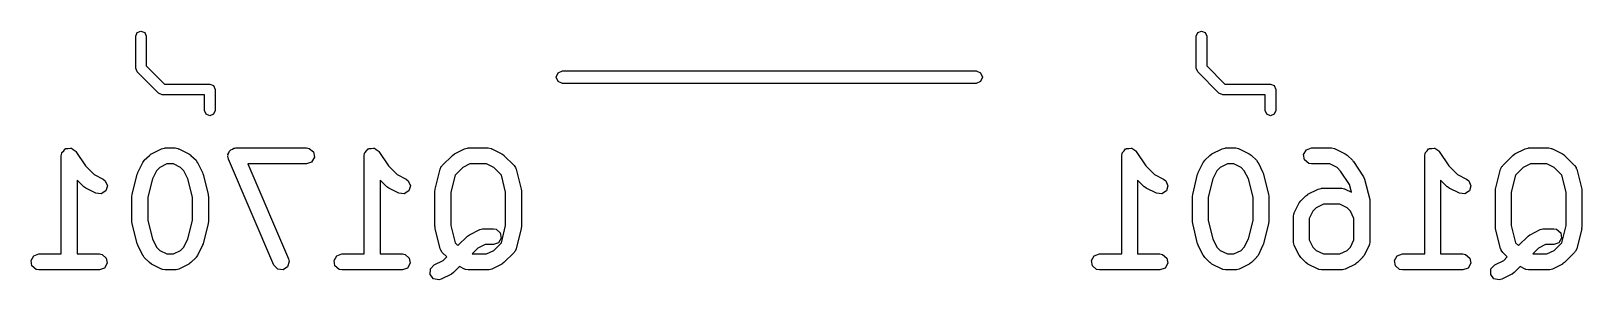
# Model space of a CAD drawing. Extents: x 54 to 297, y -260 to -31.
# Drawn here: x 279.04 to 293.66, y -260.35 to -258 of the extents above; entities that cross this region are included whole.
import ezdxf

# ---------------------------------------------------------------- set-up
doc = ezdxf.new("R2010")
doc.units = 0
doc.layers.add('BLACK', color=7, linetype='CONTINUOUS')

msp = doc.modelspace()

# ---------------------------------------------------------------- linework, layer by layer
at = {"layer": 'BLACK', "linetype": 'CONTINUOUS'}
for p, q in [((280.025, -258.05), (280.04, -258.014)), ((280.025, -258.35), (280.025, -258.05)), ((280.04, -258.014), (280.075, -258)), ((280.075, -258), (280.11, -258.014)), ((280.11, -258.014), (280.125, -258.05)), ((280.125, -258.05), (280.125, -258.329)), ((290.025, -258.05), (290.04, -258.014)), ((290.025, -258.35), (290.025, -258.05)), ((290.04, -258.014), (290.075, -258)), ((290.075, -258), (290.11, -258.014)), ((290.11, -258.014), (290.125, -258.05)), ((290.125, -258.05), (290.125, -258.329)), ((280.04, -258.385), (280.025, -258.35)), ((280.24, -258.585), (280.04, -258.385)), ((280.125, -258.329), (280.296, -258.5)), ((283.99, -258.435), (284.008, -258.393)), ((284.008, -258.393), (284.05, -258.375)), ((284.05, -258.375), (287.95, -258.375)), ((287.95, -258.375), (287.992, -258.393)), ((287.992, -258.393), (288.01, -258.435)), ((290.04, -258.385), (290.025, -258.35)), ((290.24, -258.585), (290.04, -258.385)), ((290.125, -258.329), (290.296, -258.5)), ((280.296, -258.5), (280.725, -258.5)), ((280.725, -258.5), (280.76, -258.514)), ((280.76, -258.514), (280.775, -258.55)), ((280.775, -258.55), (280.775, -258.75)), ((284.008, -258.477), (283.99, -258.435)), ((284.05, -258.495), (284.008, -258.477)), ((287.95, -258.495), (284.05, -258.495)), ((287.992, -258.477), (287.95, -258.495)), ((288.01, -258.435), (287.992, -258.477)), ((290.296, -258.5), (290.725, -258.5)), ((290.725, -258.5), (290.76, -258.514)), ((290.76, -258.514), (290.775, -258.55)), ((290.775, -258.55), (290.775, -258.75)), ((280.275, -258.6), (280.24, -258.585)), ((280.675, -258.6), (280.275, -258.6)), ((280.675, -258.75), (280.675, -258.6)), ((290.275, -258.6), (290.24, -258.585)), ((290.675, -258.6), (290.275, -258.6)), ((290.675, -258.75), (290.675, -258.6)), ((280.69, -258.785), (280.675, -258.75)), ((280.725, -258.8), (280.69, -258.785)), ((280.76, -258.785), (280.725, -258.8)), ((280.775, -258.75), (280.76, -258.785)), ((290.69, -258.785), (290.675, -258.75)), ((290.725, -258.8), (290.69, -258.785)), ((290.76, -258.785), (290.725, -258.8)), ((290.775, -258.75), (290.76, -258.785)), ((279.323, -259.177), (279.327, -259.151)), ((279.327, -259.151), (279.33, -259.148)), ((279.33, -259.144), (279.346, -259.129)), ((279.33, -259.148), (279.33, -259.144)), ((279.346, -259.129), (279.36, -259.112)), ((279.36, -259.112), (279.364, -259.111)), ((279.364, -259.111), (279.367, -259.108)), ((279.367, -259.108), (279.389, -259.107)), ((279.389, -259.107), (279.411, -259.103)), ((279.411, -259.103), (279.414, -259.105)), ((279.414, -259.105), (279.419, -259.105)), ((279.419, -259.105), (279.436, -259.118)), ((279.436, -259.118), (279.455, -259.129)), ((279.455, -259.129), (279.457, -259.133)), ((279.457, -259.133), (279.46, -259.136)), ((279.46, -259.136), (279.551, -259.272)), ((280.174, -259.158), (280.269, -259.11)), ((280.269, -259.11), (280.294, -259.103)), ((280.294, -259.103), (280.298, -259.104)), ((280.298, -259.104), (280.302, -259.102)), ((280.302, -259.102), (280.398, -259.102)), ((280.398, -259.102), (280.423, -259.107)), ((280.423, -259.107), (280.427, -259.11)), ((280.427, -259.11), (280.431, -259.11)), ((280.431, -259.11), (280.526, -259.158)), ((280.895, -259.164), (280.904, -259.149)), ((280.904, -259.149), (280.909, -259.132)), ((280.909, -259.132), (280.916, -259.127)), ((280.916, -259.127), (280.921, -259.12)), ((280.921, -259.12), (280.937, -259.114)), ((280.937, -259.114), (280.952, -259.104)), ((280.952, -259.104), (280.961, -259.105)), ((280.961, -259.105), (280.969, -259.102)), ((280.969, -259.102), (281.636, -259.102)), ((281.636, -259.102), (281.661, -259.107)), ((281.661, -259.107), (281.701, -259.14)), ((281.701, -259.14), (281.71, -259.19)), ((282.18, -259.177), (282.184, -259.151)), ((282.184, -259.151), (282.187, -259.148)), ((282.187, -259.148), (282.188, -259.144)), ((282.188, -259.144), (282.203, -259.129)), ((282.203, -259.129), (282.217, -259.112)), ((282.217, -259.112), (282.222, -259.111)), ((282.222, -259.111), (282.225, -259.108)), ((282.225, -259.108), (282.246, -259.107)), ((282.246, -259.107), (282.268, -259.103)), ((282.268, -259.103), (282.272, -259.105)), ((282.272, -259.105), (282.276, -259.105)), ((282.276, -259.105), (282.293, -259.118)), ((282.293, -259.118), (282.312, -259.129)), ((282.312, -259.129), (282.314, -259.133)), ((282.314, -259.133), (282.317, -259.136)), ((282.317, -259.136), (282.408, -259.272)), ((283.031, -259.158), (283.126, -259.11)), ((283.126, -259.11), (283.151, -259.103)), ((283.151, -259.103), (283.155, -259.104)), ((283.155, -259.104), (283.16, -259.102)), ((283.16, -259.102), (283.35, -259.102)), ((283.35, -259.102), (283.376, -259.107)), ((283.376, -259.107), (283.379, -259.11)), ((283.379, -259.11), (283.384, -259.11)), ((283.384, -259.11), (283.479, -259.158)), ((289.323, -259.177), (289.327, -259.151)), ((289.327, -259.151), (289.33, -259.148)), ((289.33, -259.144), (289.346, -259.129)), ((289.33, -259.148), (289.33, -259.144)), ((289.346, -259.129), (289.36, -259.112)), ((289.36, -259.112), (289.364, -259.111)), ((289.364, -259.111), (289.367, -259.108)), ((289.367, -259.108), (289.389, -259.107)), ((289.389, -259.107), (289.411, -259.103)), ((289.411, -259.103), (289.414, -259.105)), ((289.414, -259.105), (289.419, -259.105)), ((289.419, -259.105), (289.436, -259.118)), ((289.436, -259.118), (289.455, -259.129)), ((289.455, -259.129), (289.457, -259.133)), ((289.457, -259.133), (289.46, -259.136)), ((289.46, -259.136), (289.551, -259.272)), ((290.174, -259.158), (290.269, -259.11)), ((290.269, -259.11), (290.294, -259.103)), ((290.294, -259.103), (290.298, -259.104)), ((290.298, -259.104), (290.302, -259.102)), ((290.302, -259.102), (290.398, -259.102)), ((290.398, -259.102), (290.423, -259.107)), ((290.423, -259.107), (290.427, -259.11)), ((290.427, -259.11), (290.431, -259.11)), ((290.431, -259.11), (290.526, -259.158)), ((291.038, -259.164), (291.064, -259.12)), ((291.064, -259.12), (291.112, -259.102)), ((291.112, -259.102), (291.302, -259.102)), ((291.302, -259.102), (291.328, -259.107)), ((291.328, -259.107), (291.331, -259.11)), ((291.331, -259.11), (291.336, -259.11)), ((291.336, -259.11), (291.431, -259.158)), ((292.18, -259.177), (292.184, -259.151)), ((292.184, -259.151), (292.187, -259.148)), ((292.187, -259.148), (292.188, -259.144)), ((292.188, -259.144), (292.203, -259.129)), ((292.203, -259.129), (292.217, -259.112)), ((292.217, -259.112), (292.222, -259.111)), ((292.222, -259.111), (292.225, -259.108)), ((292.225, -259.108), (292.246, -259.107)), ((292.246, -259.107), (292.268, -259.103)), ((292.268, -259.103), (292.272, -259.105)), ((292.272, -259.105), (292.276, -259.105)), ((292.276, -259.105), (292.293, -259.118)), ((292.293, -259.118), (292.312, -259.129)), ((292.312, -259.129), (292.314, -259.133)), ((292.314, -259.133), (292.317, -259.136)), ((292.317, -259.136), (292.408, -259.272)), ((293.031, -259.158), (293.126, -259.11)), ((293.126, -259.11), (293.151, -259.103)), ((293.151, -259.103), (293.155, -259.104)), ((293.155, -259.104), (293.16, -259.102)), ((293.16, -259.102), (293.35, -259.102)), ((293.35, -259.102), (293.376, -259.107)), ((293.376, -259.107), (293.379, -259.11)), ((293.379, -259.11), (293.384, -259.11)), ((293.384, -259.11), (293.479, -259.158)), ((279.323, -260.102), (279.323, -259.177)), ((279.551, -259.272), (279.633, -259.354)), ((280.045, -259.334), (280.092, -259.239)), ((280.092, -259.239), (280.106, -259.221)), ((280.106, -259.219), (280.154, -259.172)), ((280.106, -259.221), (280.106, -259.219)), ((280.154, -259.172), (280.172, -259.159)), ((280.172, -259.159), (280.174, -259.158)), ((280.252, -259.286), (280.221, -259.317)), ((280.32, -259.252), (280.252, -259.286)), ((280.38, -259.252), (280.32, -259.252)), ((280.448, -259.286), (280.38, -259.252)), ((280.479, -259.317), (280.448, -259.286)), ((280.526, -259.158), (280.544, -259.171)), ((280.544, -259.171), (280.546, -259.172)), ((280.546, -259.172), (280.594, -259.219)), ((280.594, -259.219), (280.606, -259.238)), ((280.606, -259.238), (280.608, -259.239)), ((280.608, -259.239), (280.655, -259.334)), ((280.894, -259.181), (280.897, -259.173)), ((280.9, -259.207), (280.894, -259.181)), ((280.897, -259.173), (280.895, -259.164)), ((281.329, -260.207), (280.9, -259.207)), ((281.636, -259.252), (281.083, -259.252)), ((281.083, -259.252), (281.467, -260.148)), ((281.684, -259.235), (281.636, -259.252)), ((281.71, -259.19), (281.684, -259.235)), ((282.18, -260.102), (282.18, -259.177)), ((282.408, -259.272), (282.49, -259.354)), ((282.896, -259.302), (282.907, -259.278)), ((282.907, -259.278), (282.913, -259.274)), ((282.913, -259.274), (282.916, -259.267)), ((282.916, -259.267), (283.011, -259.172)), ((283.011, -259.172), (283.03, -259.159)), ((283.03, -259.159), (283.031, -259.158)), ((283.109, -259.286), (283.037, -259.358)), ((283.177, -259.252), (283.109, -259.286)), ((283.332, -259.252), (283.177, -259.252)), ((283.401, -259.286), (283.332, -259.252)), ((283.473, -259.358), (283.401, -259.286)), ((283.479, -259.158), (283.497, -259.171)), ((283.497, -259.171), (283.498, -259.172)), ((283.498, -259.172), (283.594, -259.267)), ((283.594, -259.267), (283.608, -259.288)), ((283.608, -259.288), (283.609, -259.296)), ((283.609, -259.296), (283.613, -259.302)), ((289.323, -260.102), (289.323, -259.177)), ((289.551, -259.272), (289.633, -259.354)), ((290.045, -259.334), (290.092, -259.239)), ((290.092, -259.239), (290.106, -259.221)), ((290.106, -259.219), (290.154, -259.172)), ((290.106, -259.221), (290.106, -259.219)), ((290.154, -259.172), (290.172, -259.159)), ((290.172, -259.159), (290.174, -259.158)), ((290.252, -259.286), (290.221, -259.317)), ((290.32, -259.252), (290.252, -259.286)), ((290.38, -259.252), (290.32, -259.252)), ((290.448, -259.286), (290.38, -259.252)), ((290.479, -259.317), (290.448, -259.286)), ((290.526, -259.158), (290.544, -259.171)), ((290.544, -259.171), (290.546, -259.172)), ((290.546, -259.172), (290.594, -259.219)), ((290.594, -259.219), (290.606, -259.238)), ((290.606, -259.238), (290.608, -259.239)), ((290.608, -259.239), (290.655, -259.334)), ((291.047, -259.215), (291.038, -259.164)), ((291.086, -259.248), (291.047, -259.215)), ((291.112, -259.252), (291.086, -259.248)), ((291.285, -259.252), (291.112, -259.252)), ((291.353, -259.286), (291.285, -259.252)), ((291.387, -259.32), (291.353, -259.286)), ((291.431, -259.158), (291.449, -259.171)), ((291.449, -259.171), (291.451, -259.172)), ((291.451, -259.172), (291.498, -259.219)), ((291.498, -259.219), (291.505, -259.229)), ((291.505, -259.229), (291.508, -259.231)), ((291.508, -259.231), (291.603, -259.374)), ((292.18, -260.102), (292.18, -259.177)), ((292.408, -259.272), (292.49, -259.354)), ((292.896, -259.302), (292.907, -259.278)), ((292.907, -259.278), (292.913, -259.274)), ((292.913, -259.274), (292.916, -259.267)), ((292.916, -259.267), (293.011, -259.172)), ((293.011, -259.172), (293.03, -259.159)), ((293.03, -259.159), (293.031, -259.158)), ((293.109, -259.286), (293.037, -259.358)), ((293.177, -259.252), (293.109, -259.286)), ((293.332, -259.252), (293.177, -259.252)), ((293.401, -259.286), (293.332, -259.252)), ((293.473, -259.358), (293.401, -259.286)), ((293.479, -259.158), (293.497, -259.171)), ((293.497, -259.171), (293.498, -259.172)), ((293.498, -259.172), (293.594, -259.267)), ((293.594, -259.267), (293.608, -259.288)), ((293.608, -259.288), (293.609, -259.296)), ((293.609, -259.296), (293.613, -259.302)), ((279.535, -259.468), (279.473, -259.406)), ((279.473, -259.406), (279.473, -260.102)), ((279.633, -259.354), (279.717, -259.396)), ((279.717, -259.396), (279.738, -259.411)), ((279.738, -259.411), (279.758, -259.458)), ((279.992, -259.54), (280.039, -259.349)), ((280.039, -259.349), (280.044, -259.338)), ((280.044, -259.338), (280.045, -259.334)), ((280.183, -259.394), (280.139, -259.567)), ((280.221, -259.317), (280.183, -259.394)), ((280.517, -259.394), (280.479, -259.317)), ((280.561, -259.567), (280.517, -259.394)), ((280.655, -259.334), (280.659, -259.346)), ((280.659, -259.346), (280.661, -259.349)), ((280.661, -259.349), (280.708, -259.54)), ((282.392, -259.468), (282.33, -259.406)), ((282.33, -259.406), (282.33, -260.102)), ((282.49, -259.354), (282.574, -259.396)), ((282.574, -259.396), (282.595, -259.411)), ((282.595, -259.411), (282.615, -259.458)), ((282.849, -259.492), (282.896, -259.302)), ((283.037, -259.358), (282.996, -259.52)), ((283.513, -259.52), (283.473, -259.358)), ((283.613, -259.302), (283.661, -259.492)), ((289.535, -259.468), (289.473, -259.406)), ((289.473, -259.406), (289.473, -260.102)), ((289.633, -259.354), (289.717, -259.396)), ((289.717, -259.396), (289.738, -259.411)), ((289.738, -259.411), (289.758, -259.458)), ((289.992, -259.54), (290.039, -259.349)), ((290.039, -259.349), (290.044, -259.338)), ((290.044, -259.338), (290.045, -259.334)), ((290.183, -259.394), (290.139, -259.567)), ((290.221, -259.317), (290.183, -259.394)), ((290.517, -259.394), (290.479, -259.317)), ((290.561, -259.567), (290.517, -259.394)), ((290.655, -259.334), (290.659, -259.346)), ((290.659, -259.346), (290.661, -259.349)), ((290.661, -259.349), (290.708, -259.54)), ((291.471, -259.446), (291.387, -259.32)), ((291.489, -259.52), (291.471, -259.446)), ((291.603, -259.374), (291.613, -259.397)), ((291.613, -259.397), (291.613, -259.397)), ((291.613, -259.397), (291.661, -259.588)), ((292.392, -259.468), (292.33, -259.406)), ((292.33, -259.406), (292.33, -260.102)), ((292.49, -259.354), (292.574, -259.396)), ((292.574, -259.396), (292.595, -259.411)), ((292.595, -259.411), (292.615, -259.458)), ((292.849, -259.492), (292.896, -259.302)), ((293.037, -259.358), (292.996, -259.52)), ((293.513, -259.52), (293.473, -259.358)), ((293.613, -259.302), (293.661, -259.492)), ((279.537, -259.469), (279.535, -259.468)), ((279.555, -259.482), (279.537, -259.469)), ((279.65, -259.53), (279.555, -259.482)), ((279.701, -259.536), (279.65, -259.53)), ((279.744, -259.508), (279.701, -259.536)), ((279.758, -259.458), (279.744, -259.508)), ((279.989, -259.558), (279.992, -259.543)), ((279.989, -259.796), (279.989, -259.558)), ((279.992, -259.543), (279.992, -259.54)), ((280.139, -259.567), (280.139, -259.787)), ((280.561, -259.787), (280.561, -259.567)), ((280.708, -259.54), (280.71, -259.555)), ((280.71, -259.555), (280.711, -259.558)), ((280.711, -259.558), (280.711, -259.796)), ((282.394, -259.469), (282.392, -259.468)), ((282.412, -259.482), (282.394, -259.469)), ((282.507, -259.53), (282.412, -259.482)), ((282.558, -259.536), (282.507, -259.53)), ((282.601, -259.508), (282.558, -259.536)), ((282.615, -259.458), (282.601, -259.508)), ((282.846, -259.51), (282.849, -259.496)), ((282.846, -259.844), (282.846, -259.51)), ((282.849, -259.496), (282.849, -259.492)), ((282.996, -259.52), (282.996, -259.835)), ((283.513, -259.835), (283.513, -259.52)), ((283.661, -259.492), (283.662, -259.507)), ((283.662, -259.507), (283.663, -259.51)), ((283.663, -259.51), (283.663, -259.844)), ((289.537, -259.469), (289.535, -259.468)), ((289.555, -259.482), (289.537, -259.469)), ((289.65, -259.53), (289.555, -259.482)), ((289.701, -259.536), (289.65, -259.53)), ((289.744, -259.508), (289.701, -259.536)), ((289.758, -259.458), (289.744, -259.508)), ((289.989, -259.558), (289.992, -259.543)), ((289.989, -259.796), (289.989, -259.558)), ((289.992, -259.543), (289.992, -259.54)), ((290.139, -259.567), (290.139, -259.787)), ((290.561, -259.787), (290.561, -259.567)), ((290.708, -259.54), (290.71, -259.555)), ((290.71, -259.555), (290.711, -259.558)), ((290.711, -259.558), (290.711, -259.796)), ((291.011, -259.6), (291.059, -259.553)), ((291.059, -259.553), (291.077, -259.54)), ((291.077, -259.54), (291.078, -259.539)), ((291.078, -259.539), (291.174, -259.491)), ((291.174, -259.491), (291.199, -259.484)), ((291.199, -259.484), (291.203, -259.485)), ((291.203, -259.485), (291.207, -259.483)), ((291.207, -259.483), (291.398, -259.483)), ((291.398, -259.483), (291.423, -259.488)), ((291.423, -259.488), (291.427, -259.49)), ((291.427, -259.49), (291.431, -259.491)), ((291.431, -259.491), (291.489, -259.52)), ((291.661, -259.588), (291.662, -259.602)), ((292.394, -259.469), (292.392, -259.468)), ((292.412, -259.482), (292.394, -259.469)), ((292.507, -259.53), (292.412, -259.482)), ((292.558, -259.536), (292.507, -259.53)), ((292.601, -259.508), (292.558, -259.536)), ((292.615, -259.458), (292.601, -259.508)), ((292.846, -259.51), (292.849, -259.496)), ((292.846, -259.844), (292.846, -259.51)), ((292.849, -259.496), (292.849, -259.492)), ((292.996, -259.52), (292.996, -259.835)), ((293.513, -259.835), (293.513, -259.52)), ((293.661, -259.492), (293.662, -259.507)), ((293.662, -259.507), (293.663, -259.51)), ((293.663, -259.51), (293.663, -259.844)), ((290.942, -259.749), (290.946, -259.723)), ((290.946, -259.723), (290.949, -259.719)), ((290.949, -259.719), (290.95, -259.715)), ((290.95, -259.715), (290.997, -259.62)), ((290.997, -259.62), (291.011, -259.602)), ((291.011, -259.602), (291.011, -259.6)), ((291.126, -259.698), (291.092, -259.766)), ((291.156, -259.667), (291.126, -259.698)), ((291.225, -259.633), (291.156, -259.667)), ((291.38, -259.633), (291.225, -259.633)), ((291.448, -259.667), (291.38, -259.633)), ((291.479, -259.698), (291.448, -259.667)), ((291.513, -259.766), (291.479, -259.698)), ((291.662, -259.602), (291.663, -259.606)), ((291.663, -259.606), (291.663, -259.987)), ((279.99, -259.799), (279.989, -259.796)), ((279.992, -259.814), (279.99, -259.799)), ((280.039, -260.005), (279.992, -259.814)), ((280.139, -259.787), (280.183, -259.96)), ((280.517, -259.96), (280.561, -259.787)), ((280.708, -259.814), (280.661, -260.005)), ((280.711, -259.796), (280.708, -259.811)), ((280.708, -259.811), (280.708, -259.814)), ((282.848, -259.847), (282.846, -259.844)), ((282.849, -259.862), (282.848, -259.847)), ((282.896, -260.052), (282.849, -259.862)), ((282.996, -259.835), (283.037, -259.996)), ((283.174, -259.92), (283.269, -259.872)), ((283.269, -259.872), (283.294, -259.865)), ((283.294, -259.865), (283.298, -259.866)), ((283.298, -259.866), (283.302, -259.864)), ((283.302, -259.864), (283.398, -259.864)), ((283.398, -259.864), (283.423, -259.869)), ((283.423, -259.869), (283.463, -259.902)), ((283.473, -259.996), (283.513, -259.835)), ((283.661, -259.862), (283.613, -260.052)), ((283.663, -259.844), (283.66, -259.859)), ((283.66, -259.859), (283.661, -259.862)), ((289.99, -259.799), (289.989, -259.796)), ((289.992, -259.814), (289.99, -259.799)), ((290.039, -260.005), (289.992, -259.814)), ((290.139, -259.787), (290.183, -259.96)), ((290.517, -259.96), (290.561, -259.787)), ((290.708, -259.814), (290.661, -260.005)), ((290.711, -259.796), (290.708, -259.811)), ((290.708, -259.811), (290.708, -259.814)), ((290.942, -259.987), (290.942, -259.749)), ((291.092, -259.766), (291.092, -259.969)), ((291.513, -259.969), (291.513, -259.766)), ((292.848, -259.847), (292.846, -259.844)), ((292.849, -259.862), (292.848, -259.847)), ((292.896, -260.052), (292.849, -259.862)), ((292.996, -259.835), (293.037, -259.996)), ((293.174, -259.92), (293.269, -259.872)), ((293.269, -259.872), (293.294, -259.865)), ((293.294, -259.865), (293.298, -259.866)), ((293.298, -259.866), (293.302, -259.864)), ((293.302, -259.864), (293.398, -259.864)), ((293.398, -259.864), (293.423, -259.869)), ((293.423, -259.869), (293.463, -259.902)), ((293.473, -259.996), (293.513, -259.835)), ((293.661, -259.862), (293.613, -260.052)), ((293.663, -259.844), (293.66, -259.859)), ((293.66, -259.859), (293.661, -259.862)), ((280.041, -260.008), (280.039, -260.005)), ((280.045, -260.02), (280.041, -260.008)), ((280.092, -260.115), (280.045, -260.02)), ((280.183, -259.96), (280.221, -260.037)), ((280.479, -260.037), (280.517, -259.96)), ((280.655, -260.02), (280.608, -260.115)), ((280.656, -260.017), (280.655, -260.02)), ((280.661, -260.005), (280.656, -260.017)), ((283.037, -259.996), (283.064, -260.023)), ((283.064, -260.023), (283.154, -259.934)), ((283.154, -259.934), (283.172, -259.921)), ((283.172, -259.921), (283.174, -259.92)), ((283.32, -260.014), (283.252, -260.048)), ((283.398, -260.014), (283.32, -260.014)), ((283.446, -259.996), (283.398, -260.014)), ((283.401, -260.068), (283.473, -259.996)), ((283.471, -259.952), (283.446, -259.996)), ((283.463, -259.902), (283.471, -259.952)), ((290.041, -260.008), (290.039, -260.005)), ((290.045, -260.02), (290.041, -260.008)), ((290.092, -260.115), (290.045, -260.02)), ((290.183, -259.96), (290.221, -260.037)), ((290.479, -260.037), (290.517, -259.96)), ((290.655, -260.02), (290.608, -260.115)), ((290.656, -260.017), (290.655, -260.02)), ((290.661, -260.005), (290.656, -260.017)), ((290.943, -259.991), (290.942, -259.987)), ((290.942, -259.995), (290.943, -259.991)), ((290.95, -260.02), (290.942, -259.995)), ((290.997, -260.115), (290.95, -260.02)), ((291.092, -259.969), (291.126, -260.037)), ((291.479, -260.037), (291.513, -259.969)), ((291.655, -260.02), (291.608, -260.115)), ((291.656, -260.016), (291.655, -260.02)), ((291.659, -260.012), (291.656, -260.016)), ((291.663, -259.987), (291.659, -260.012)), ((293.037, -259.996), (293.064, -260.023)), ((293.064, -260.023), (293.154, -259.934)), ((293.154, -259.934), (293.172, -259.921)), ((293.172, -259.921), (293.174, -259.92)), ((293.32, -260.014), (293.252, -260.048)), ((293.398, -260.014), (293.32, -260.014)), ((293.446, -259.996), (293.398, -260.014)), ((293.401, -260.068), (293.473, -259.996)), ((293.471, -259.952), (293.446, -259.996)), ((293.463, -259.902), (293.471, -259.952)), ((279.038, -260.164), (279.064, -260.12)), ((279.047, -260.215), (279.038, -260.164)), ((279.064, -260.12), (279.112, -260.102)), ((279.112, -260.102), (279.323, -260.102)), ((279.473, -260.102), (279.683, -260.102)), ((279.683, -260.102), (279.709, -260.107)), ((279.709, -260.107), (279.748, -260.14)), ((279.748, -260.14), (279.757, -260.19)), ((280.094, -260.117), (280.092, -260.115)), ((280.106, -260.135), (280.094, -260.117)), ((280.154, -260.183), (280.106, -260.135)), ((280.221, -260.037), (280.252, -260.068)), ((280.252, -260.068), (280.32, -260.102)), ((280.32, -260.102), (280.38, -260.102)), ((280.38, -260.102), (280.448, -260.068)), ((280.448, -260.068), (280.479, -260.037)), ((280.594, -260.135), (280.546, -260.183)), ((280.608, -260.115), (280.594, -260.133)), ((280.594, -260.133), (280.594, -260.135)), ((281.473, -260.173), (281.458, -260.222)), ((281.467, -260.148), (281.473, -260.173)), ((281.895, -260.164), (281.921, -260.12)), ((281.904, -260.215), (281.895, -260.164)), ((281.921, -260.12), (281.969, -260.102)), ((281.969, -260.102), (282.18, -260.102)), ((282.33, -260.102), (282.54, -260.102)), ((282.54, -260.102), (282.566, -260.107)), ((282.566, -260.107), (282.605, -260.14)), ((282.605, -260.14), (282.614, -260.19)), ((282.84, -260.205), (282.925, -260.163)), ((282.9, -260.059), (282.896, -260.052)), ((282.901, -260.066), (282.9, -260.059)), ((282.916, -260.087), (282.901, -260.066)), ((282.958, -260.13), (282.916, -260.087)), ((282.925, -260.163), (282.958, -260.13)), ((283.252, -260.048), (283.198, -260.102)), ((283.198, -260.102), (283.332, -260.102)), ((283.332, -260.102), (283.401, -260.068)), ((283.594, -260.087), (283.498, -260.183)), ((283.597, -260.081), (283.594, -260.087)), ((283.603, -260.076), (283.597, -260.081)), ((283.613, -260.052), (283.603, -260.076)), ((289.038, -260.164), (289.064, -260.12)), ((289.047, -260.215), (289.038, -260.164)), ((289.064, -260.12), (289.112, -260.102)), ((289.112, -260.102), (289.323, -260.102)), ((289.473, -260.102), (289.683, -260.102)), ((289.683, -260.102), (289.709, -260.107)), ((289.709, -260.107), (289.748, -260.14)), ((289.748, -260.14), (289.757, -260.19)), ((290.094, -260.117), (290.092, -260.115)), ((290.106, -260.135), (290.094, -260.117)), ((290.154, -260.183), (290.106, -260.135)), ((290.221, -260.037), (290.252, -260.068)), ((290.252, -260.068), (290.32, -260.102)), ((290.32, -260.102), (290.38, -260.102)), ((290.38, -260.102), (290.448, -260.068)), ((290.448, -260.068), (290.479, -260.037)), ((290.594, -260.135), (290.546, -260.183)), ((290.608, -260.115), (290.594, -260.133)), ((290.594, -260.133), (290.594, -260.135)), ((290.998, -260.117), (290.997, -260.115)), ((291.011, -260.135), (290.998, -260.117)), ((291.059, -260.183), (291.011, -260.135)), ((291.126, -260.037), (291.156, -260.068)), ((291.156, -260.068), (291.225, -260.102)), ((291.225, -260.102), (291.38, -260.102)), ((291.38, -260.102), (291.448, -260.068)), ((291.448, -260.068), (291.479, -260.037)), ((291.594, -260.135), (291.546, -260.183)), ((291.608, -260.115), (291.594, -260.133)), ((291.594, -260.133), (291.594, -260.135)), ((291.895, -260.164), (291.921, -260.12)), ((291.904, -260.215), (291.895, -260.164)), ((291.921, -260.12), (291.969, -260.102)), ((291.969, -260.102), (292.18, -260.102)), ((292.33, -260.102), (292.54, -260.102)), ((292.54, -260.102), (292.566, -260.107)), ((292.566, -260.107), (292.605, -260.14)), ((292.605, -260.14), (292.614, -260.19)), ((292.84, -260.205), (292.925, -260.163)), ((292.9, -260.059), (292.896, -260.052)), ((292.901, -260.066), (292.9, -260.059)), ((292.916, -260.087), (292.901, -260.066)), ((292.958, -260.13), (292.916, -260.087)), ((292.925, -260.163), (292.958, -260.13)), ((293.252, -260.048), (293.198, -260.102)), ((293.198, -260.102), (293.332, -260.102)), ((293.332, -260.102), (293.401, -260.068)), ((293.594, -260.087), (293.498, -260.183)), ((293.597, -260.081), (293.594, -260.087)), ((293.603, -260.076), (293.597, -260.081)), ((293.613, -260.052), (293.603, -260.076)), ((279.086, -260.248), (279.047, -260.215)), ((279.112, -260.252), (279.086, -260.248)), ((279.683, -260.252), (279.112, -260.252)), ((279.732, -260.235), (279.683, -260.252)), ((279.757, -260.19), (279.732, -260.235)), ((280.156, -260.183), (280.154, -260.183)), ((280.174, -260.197), (280.156, -260.183)), ((280.269, -260.244), (280.174, -260.197)), ((280.273, -260.245), (280.269, -260.244)), ((280.277, -260.248), (280.273, -260.245)), ((280.302, -260.252), (280.277, -260.248)), ((280.398, -260.252), (280.302, -260.252)), ((280.402, -260.251), (280.398, -260.252)), ((280.406, -260.252), (280.402, -260.251)), ((280.431, -260.244), (280.406, -260.252)), ((280.526, -260.197), (280.431, -260.244)), ((280.528, -260.195), (280.526, -260.197)), ((280.546, -260.183), (280.528, -260.195)), ((281.364, -260.244), (281.329, -260.207)), ((281.415, -260.25), (281.364, -260.244)), ((281.458, -260.222), (281.415, -260.25)), ((281.943, -260.248), (281.904, -260.215)), ((281.969, -260.252), (281.943, -260.248)), ((282.54, -260.252), (281.969, -260.252)), ((282.589, -260.235), (282.54, -260.252)), ((282.614, -260.19), (282.589, -260.235)), ((282.802, -260.294), (282.805, -260.243)), ((282.832, -260.335), (282.802, -260.294)), ((282.805, -260.243), (282.84, -260.205)), ((283.003, -260.292), (282.907, -260.339)), ((283.004, -260.291), (283.003, -260.292)), ((283.022, -260.278), (283.004, -260.291)), ((283.079, -260.221), (283.022, -260.278)), ((283.126, -260.244), (283.079, -260.221)), ((283.13, -260.245), (283.126, -260.244)), ((283.134, -260.248), (283.13, -260.245)), ((283.16, -260.252), (283.134, -260.248)), ((283.35, -260.252), (283.16, -260.252)), ((283.354, -260.251), (283.35, -260.252)), ((283.359, -260.252), (283.354, -260.251)), ((283.384, -260.244), (283.359, -260.252)), ((283.479, -260.197), (283.384, -260.244)), ((283.48, -260.195), (283.479, -260.197)), ((283.498, -260.183), (283.48, -260.195)), ((289.086, -260.248), (289.047, -260.215)), ((289.112, -260.252), (289.086, -260.248)), ((289.683, -260.252), (289.112, -260.252)), ((289.732, -260.235), (289.683, -260.252)), ((289.757, -260.19), (289.732, -260.235)), ((290.156, -260.183), (290.154, -260.183)), ((290.174, -260.197), (290.156, -260.183)), ((290.269, -260.244), (290.174, -260.197)), ((290.273, -260.245), (290.269, -260.244)), ((290.277, -260.248), (290.273, -260.245)), ((290.302, -260.252), (290.277, -260.248)), ((290.398, -260.252), (290.302, -260.252)), ((290.402, -260.251), (290.398, -260.252)), ((290.406, -260.252), (290.402, -260.251)), ((290.431, -260.244), (290.406, -260.252)), ((290.526, -260.197), (290.431, -260.244)), ((290.528, -260.195), (290.526, -260.197)), ((290.546, -260.183), (290.528, -260.195)), ((291.06, -260.183), (291.059, -260.183)), ((291.078, -260.197), (291.06, -260.183)), ((291.174, -260.244), (291.078, -260.197)), ((291.178, -260.245), (291.174, -260.244)), ((291.181, -260.248), (291.178, -260.245)), ((291.207, -260.252), (291.181, -260.248)), ((291.398, -260.252), (291.207, -260.252)), ((291.402, -260.251), (291.398, -260.252)), ((291.406, -260.252), (291.402, -260.251)), ((291.431, -260.244), (291.406, -260.252)), ((291.526, -260.197), (291.431, -260.244)), ((291.528, -260.195), (291.526, -260.197)), ((291.546, -260.183), (291.528, -260.195)), ((291.943, -260.248), (291.904, -260.215)), ((291.969, -260.252), (291.943, -260.248)), ((292.54, -260.252), (291.969, -260.252)), ((292.589, -260.235), (292.54, -260.252)), ((292.614, -260.19), (292.589, -260.235)), ((292.802, -260.294), (292.805, -260.243)), ((292.832, -260.335), (292.802, -260.294)), ((292.805, -260.243), (292.84, -260.205)), ((293.003, -260.292), (292.907, -260.339)), ((293.004, -260.291), (293.003, -260.292)), ((293.022, -260.278), (293.004, -260.291)), ((293.079, -260.221), (293.022, -260.278)), ((293.126, -260.244), (293.079, -260.221)), ((293.13, -260.245), (293.126, -260.244)), ((293.134, -260.248), (293.13, -260.245)), ((293.16, -260.252), (293.134, -260.248)), ((293.35, -260.252), (293.16, -260.252)), ((293.354, -260.251), (293.35, -260.252)), ((293.359, -260.252), (293.354, -260.251)), ((293.384, -260.244), (293.359, -260.252)), ((293.479, -260.197), (293.384, -260.244)), ((293.48, -260.195), (293.479, -260.197)), ((293.498, -260.183), (293.48, -260.195)), ((282.882, -260.347), (282.832, -260.335)), ((282.907, -260.339), (282.882, -260.347)), ((292.882, -260.347), (292.832, -260.335)), ((292.907, -260.339), (292.882, -260.347))]:
    msp.add_line(p, q, dxfattribs=at)

doc.saveas('drawing.dxf')
